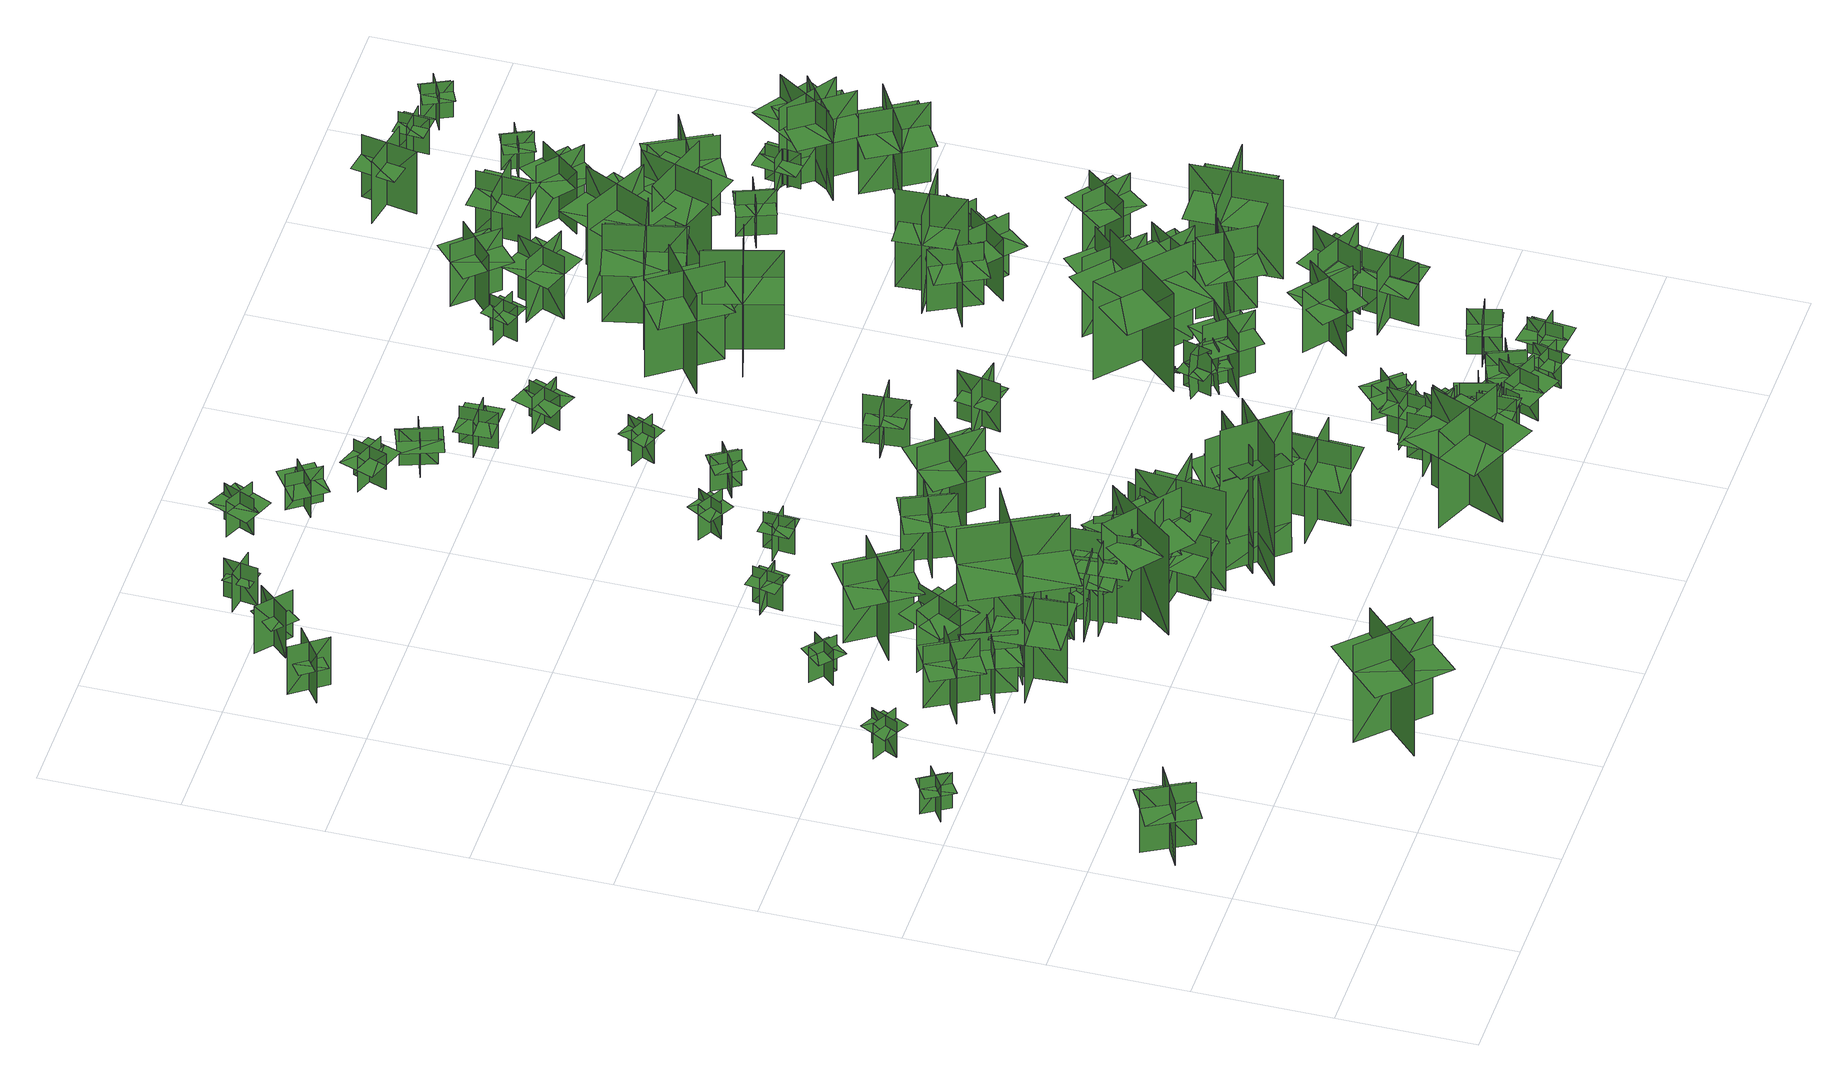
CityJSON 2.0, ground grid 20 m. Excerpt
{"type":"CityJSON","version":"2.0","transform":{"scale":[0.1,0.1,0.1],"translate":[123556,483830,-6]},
"CityObjects":{
"tree1":{"type":"SolitaryVegetationObject","geometry":[{"type":"MultiSurface","lod":"1","boundaries":[[[0,1,2]],[[0,2,3]],[[4,5,6]],[[4,6,7]],[[8,9,10]],[[8,10,11]],[[8,11,12]],[[8,12,13]]]}]},
"tree2":{"type":"SolitaryVegetationObject","geometry":[{"type":"MultiSurface","lod":"1","boundaries":[[[14,15,16]],[[14,16,17]],[[18,19,20]],[[18,20,21]],[[22,23,24]],[[22,24,25]],[[22,25,26]],[[22,26,27]]]}]},
"tree3":{"type":"SolitaryVegetationObject","geometry":[{"type":"MultiSurface","lod":"1","boundaries":[[[28,29,30]],[[28,30,31]],[[32,33,34]],[[32,34,35]],[[36,37,38]],[[36,38,39]],[[36,39,40]],[[36,40,41]]]}]},
"tree4":{"type":"SolitaryVegetationObject","geometry":[{"type":"MultiSurface","lod":"1","boundaries":[[[42,43,44]],[[42,44,45]],[[46,47,48]],[[46,48,49]],[[50,51,52]],[[50,52,53]],[[50,53,54]],[[50,54,55]]]}]},
"tree5":{"type":"SolitaryVegetationObject","geometry":[{"type":"MultiSurface","lod":"1","boundaries":[[[56,57,58]],[[56,58,59]],[[60,61,62]],[[60,62,63]],[[64,65,66]],[[64,66,67]],[[64,67,68]],[[64,68,69]]]}]},
"tree6":{"type":"SolitaryVegetationObject","geometry":[{"type":"MultiSurface","lod":"1","boundaries":[[[70,71,72]],[[70,72,73]],[[74,75,76]],[[74,76,77]],[[78,79,80]],[[78,80,81]],[[78,81,82]],[[78,82,83]]]}]},
"tree7":{"type":"SolitaryVegetationObject","geometry":[{"type":"MultiSurface","lod":"1","boundaries":[[[84,85,86]],[[84,86,87]],[[88,89,90]],[[88,90,91]],[[92,93,94]],[[92,94,95]],[[92,95,96]],[[92,96,97]]]}]},
"tree8":{"type":"SolitaryVegetationObject","geometry":[{"type":"MultiSurface","lod":"1","boundaries":[[[98,99,100]],[[98,100,101]],[[102,103,104]],[[102,104,105]],[[106,107,108]],[[106,108,109]],[[106,109,110]],[[106,110,111]]]}]},
"tree9":{"type":"SolitaryVegetationObject","geometry":[{"type":"MultiSurface","lod":"1","boundaries":[[[112,113,114]],[[112,114,115]],[[116,117,118]],[[116,118,119]],[[120,121,122]],[[120,122,123]],[[120,123,124]],[[120,124,125]]]}]},
"tree10":{"type":"SolitaryVegetationObject","geometry":[{"type":"MultiSurface","lod":"1","boundaries":[[[126,127,128]],[[126,128,129]],[[130,131,132]],[[130,132,133]],[[134,135,136]],[[134,136,137]],[[134,137,138]],[[134,138,139]]]}]},
"tree11":{"type":"SolitaryVegetationObject","geometry":[{"type":"MultiSurface","lod":"1","boundaries":[[[140,141,142]],[[140,142,143]],[[144,145,146]],[[144,146,147]],[[148,149,150]],[[148,150,151]],[[148,151,152]],[[148,152,153]]]}]},
"tree12":{"type":"SolitaryVegetationObject","geometry":[{"type":"MultiSurface","lod":"1","boundaries":[[[154,155,156]],[[154,156,157]],[[158,159,160]],[[158,160,161]],[[162,163,164]],[[162,164,165]],[[162,165,166]],[[162,166,167]]]}]},
"tree13":{"type":"SolitaryVegetationObject","geometry":[{"type":"MultiSurface","lod":"1","boundaries":[[[168,169,170]],[[168,170,171]],[[172,173,174]],[[172,174,175]],[[176,177,178]],[[176,178,179]],[[176,179,180]],[[176,180,181]]]}]},
"tree14":{"type":"SolitaryVegetationObject","geometry":[{"type":"MultiSurface","lod":"1","boundaries":[[[182,183,184]],[[182,184,185]],[[186,187,188]],[[186,188,189]],[[190,191,192]],[[190,192,193]],[[190,193,194]],[[190,194,195]]]}]},
"tree15":{"type":"SolitaryVegetationObject","geometry":[{"type":"MultiSurface","lod":"1","boundaries":[[[196,197,198]],[[196,198,199]],[[200,201,202]],[[200,202,203]],[[204,205,206]],[[204,206,207]],[[204,208,209]],[[204,209,205]]]}]},
"tree16":{"type":"SolitaryVegetationObject","geometry":[{"type":"MultiSurface","lod":"1","boundaries":[[[210,211,212]],[[210,212,213]],[[214,215,216]],[[214,216,217]],[[218,219,220]],[[218,220,221]],[[218,222,223]],[[218,223,219]]]}]},
"tree17":{"type":"SolitaryVegetationObject","geometry":[{"type":"MultiSurface","lod":"1","boundaries":[[[224,225,226]],[[224,226,227]],[[228,229,230]],[[228,230,231]],[[232,233,234]],[[232,234,235]],[[232,236,237]],[[232,237,233]]]}]},
"tree18":{"type":"SolitaryVegetationObject","geometry":[{"type":"MultiSurface","lod":"1","boundaries":[[[238,239,240]],[[238,240,241]],[[242,243,244]],[[242,244,245]],[[246,247,248]],[[246,248,249]],[[246,249,250]],[[246,250,251]]]}]},
"tree19":{"type":"SolitaryVegetationObject","geometry":[{"type":"MultiSurface","lod":"1","boundaries":[[[252,253,254]],[[252,254,255]],[[256,257,258]],[[256,258,259]],[[260,261,262]],[[260,262,263]],[[260,263,264]],[[260,264,265]]]}]},
"tree20":{"type":"SolitaryVegetationObject","geometry":[{"type":"MultiSurface","lod":"1","boundaries":[[[266,267,268]],[[266,268,269]],[[270,271,272]],[[270,272,273]],[[274,275,276]],[[274,276,277]],[[274,277,278]],[[274,278,279]]]}]},
"tree21":{"type":"SolitaryVegetationObject","geometry":[{"type":"MultiSurface","lod":"1","boundaries":[[[280,281,282]],[[280,282,283]],[[284,285,286]],[[284,286,287]],[[288,289,290]],[[288,290,291]],[[288,292,293]],[[288,293,289]]]}]},
"tree22":{"type":"SolitaryVegetationObject","geometry":[{"type":"MultiSurface","lod":"1","boundaries":[[[294,295,296]],[[294,296,297]],[[298,299,300]],[[298,300,301]],[[302,303,304]],[[302,304,305]],[[302,305,306]],[[302,306,307]]]}]},
"tree23":{"type":"SolitaryVegetationObject","geometry":[{"type":"MultiSurface","lod":"1","boundaries":[[[308,309,310]],[[308,310,311]],[[312,313,314]],[[312,314,315]],[[316,317,318]],[[316,318,319]],[[316,320,321]],[[316,321,317]]]}]},
"tree24":{"type":"SolitaryVegetationObject","geometry":[{"type":"MultiSurface","lod":"1","boundaries":[[[322,323,324]],[[322,324,325]],[[326,327,328]],[[326,328,329]],[[330,331,332]],[[330,332,333]],[[330,334,335]],[[330,335,331]]]}]},
"tree25":{"type":"SolitaryVegetationObject","geometry":[{"type":"MultiSurface","lod":"1","boundaries":[[[336,337,338]],[[336,338,339]],[[340,341,342]],[[340,342,343]],[[344,345,346]],[[344,346,347]],[[344,347,348]],[[344,348,349]]]}]},
"tree26":{"type":"SolitaryVegetationObject","geometry":[{"type":"MultiSurface","lod":"1","boundaries":[[[350,351,352]],[[350,352,353]],[[354,355,356]],[[354,356,357]],[[358,359,360]],[[358,360,361]],[[358,362,363]],[[358,363,359]]]}]},
"tree27":{"type":"SolitaryVegetationObject","geometry":[{"type":"MultiSurface","lod":"1","boundaries":[[[364,365,366]],[[364,366,367]],[[368,369,370]],[[368,370,371]],[[372,373,374]],[[372,374,375]],[[372,375,376]],[[372,376,377]]]}]},
"tree28":{"type":"SolitaryVegetationObject","geometry":[{"type":"MultiSurface","lod":"1","boundaries":[[[378,379,380]],[[378,380,381]],[[382,383,384]],[[382,384,385]],[[386,387,383]],[[386,383,382]],[[388,389,379]],[[388,379,378]],[[390,391,392]],[[390,392,393]],[[394,395,396]],[[394,396,397]]]}]},
"tree29":{"type":"SolitaryVegetationObject","geometry":[{"type":"MultiSurface","lod":"1","boundaries":[[[398,399,400]],[[398,400,401]],[[402,403,404]],[[402,404,405]],[[406,407,408]],[[406,408,409]],[[406,409,410]],[[406,410,411]]]}]},
"tree30":{"type":"SolitaryVegetationObject","geometry":[{"type":"MultiSurface","lod":"1","boundaries":[[[412,413,414]],[[412,414,415]],[[416,417,418]],[[416,418,419]],[[420,421,422]],[[420,422,423]],[[420,423,424]],[[420,424,425]]]}]},
"tree31":{"type":"SolitaryVegetationObject","geometry":[{"type":"MultiSurface","lod":"1","boundaries":[[[426,427,428]],[[426,428,429]],[[430,431,432]],[[430,432,433]],[[434,435,431]],[[434,431,430]],[[436,437,427]],[[436,427,426]],[[438,439,440]],[[438,440,441]],[[442,443,444]],[[442,444,445]]]}]},
"tree32":{"type":"SolitaryVegetationObject","geometry":[{"type":"MultiSurface","lod":"1","boundaries":[[[446,447,448]],[[446,448,449]],[[450,451,452]],[[450,452,453]],[[454,455,456]],[[454,456,457]],[[454,457,458]],[[454,458,459]]]}]},
"tree33":{"type":"SolitaryVegetationObject","geometry":[{"type":"MultiSurface","lod":"1","boundaries":[[[460,461,462]],[[460,462,463]],[[464,465,466]],[[464,466,467]],[[468,469,470]],[[468,470,471]],[[468,471,472]],[[468,472,473]]]}]},
"tree34":{"type":"SolitaryVegetationObject","geometry":[{"type":"MultiSurface","lod":"1","boundaries":[[[474,475,476]],[[474,476,477]],[[478,479,480]],[[478,480,481]],[[482,483,484]],[[482,484,485]],[[482,485,486]],[[482,486,487]]]}]},
"tree35":{"type":"SolitaryVegetationObject","geometry":[{"type":"MultiSurface","lod":"1","boundaries":[[[488,489,490]],[[488,490,491]],[[492,493,494]],[[492,494,495]],[[496,497,498]],[[496,498,499]],[[496,499,500]],[[496,500,501]]]}]},
"tree36":{"type":"SolitaryVegetationObject","geometry":[{"type":"MultiSurface","lod":"1","boundaries":[[[502,503,504]],[[502,504,505]],[[506,507,508]],[[506,508,509]],[[510,511,512]],[[510,512,513]],[[510,513,514]],[[510,514,515]]]}]},
"tree37":{"type":"SolitaryVegetationObject","geometry":[{"type":"MultiSurface","lod":"1","boundaries":[[[516,517,518]],[[516,518,519]],[[520,521,522]],[[520,522,523]],[[524,525,526]],[[524,526,527]],[[524,527,528]],[[524,528,529]]]}]},
"tree38":{"type":"SolitaryVegetationObject","geometry":[{"type":"MultiSurface","lod":"1","boundaries":[[[530,531,532]],[[530,532,533]],[[534,535,536]],[[534,536,537]],[[538,539,540]],[[538,540,541]],[[538,541,542]],[[538,542,543]]]}]},
"tree39":{"type":"SolitaryVegetationObject","geometry":[{"type":"MultiSurface","lod":"1","boundaries":[[[544,545,546]],[[544,546,547]],[[548,549,550]],[[548,550,551]],[[552,553,554]],[[552,554,555]],[[552,555,556]],[[552,556,557]]]}]},
"tree40":{"type":"SolitaryVegetationObject","geometry":[{"type":"MultiSurface","lod":"1","boundaries":[[[558,559,560]],[[558,560,561]],[[562,563,564]],[[562,564,565]],[[566,567,568]],[[566,568,569]],[[566,569,570]],[[566,570,571]]]}]},
"tree41":{"type":"SolitaryVegetationObject","geometry":[{"type":"MultiSurface","lod":"1","boundaries":[[[572,573,574]],[[572,574,575]],[[576,577,578]],[[576,578,579]],[[580,581,582]],[[580,582,583]],[[580,583,584]],[[580,584,585]]]}]},
"tree42":{"type":"SolitaryVegetationObject","geometry":[{"type":"MultiSurface","lod":"1","boundaries":[[[586,587,588]],[[586,588,589]],[[590,591,592]],[[590,592,593]],[[594,595,596]],[[594,596,597]],[[594,597,598]],[[594,598,599]]]}]},
"tree43":{"type":"SolitaryVegetationObject","geometry":[{"type":"MultiSurface","lod":"1","boundaries":[[[600,601,602]],[[600,602,603]],[[604,605,606]],[[604,606,607]],[[608,609,610]],[[608,610,611]],[[608,611,612]],[[608,612,613]]]}]},
"tree44":{"type":"SolitaryVegetationObject","geometry":[{"type":"MultiSurface","lod":"1","boundaries":[[[614,615,616]],[[614,616,617]],[[618,619,620]],[[618,620,621]],[[622,623,624]],[[622,624,625]],[[622,625,626]],[[622,626,627]]]}]},
"tree45":{"type":"SolitaryVegetationObject","geometry":[{"type":"MultiSurface","lod":"1","boundaries":[[[628,629,630]],[[628,630,631]],[[632,633,634]],[[632,634,635]],[[636,637,638]],[[636,638,639]],[[636,639,640]],[[636,640,641]]]}]},
"tree46":{"type":"SolitaryVegetationObject","geometry":[{"type":"MultiSurface","lod":"1","boundaries":[[[642,643,644]],[[642,644,645]],[[646,647,648]],[[646,648,649]],[[650,651,652]],[[650,652,653]],[[650,654,655]],[[650,655,651]]]}]},
"tree47":{"type":"SolitaryVegetationObject","geometry":[{"type":"MultiSurface","lod":"1","boundaries":[[[656,657,658]],[[656,658,659]],[[660,661,662]],[[660,662,663]],[[664,665,666]],[[664,666,667]],[[664,667,668]],[[664,668,669]]]}]},
"tree48":{"type":"SolitaryVegetationObject","geometry":[{"type":"MultiSurface","lod":"1","boundaries":[[[670,671,672]],[[670,672,673]],[[674,675,676]],[[674,676,677]],[[678,679,680]],[[678,680,681]],[[678,681,682]],[[678,682,683]]]}]},
"tree49":{"type":"SolitaryVegetationObject","geometry":[{"type":"MultiSurface","lod":"1","boundaries":[[[684,685,686]],[[684,686,687]],[[688,689,690]],[[688,690,691]],[[692,693,694]],[[692,694,695]],[[692,695,696]],[[692,696,697]]]}]},
"tree50":{"type":"SolitaryVegetationObject","geometry":[{"type":"MultiSurface","lod":"1","boundaries":[[[698,699,700]],[[698,700,701]],[[702,703,704]],[[702,704,705]],[[706,707,708]],[[706,708,709]],[[706,709,710]],[[706,710,711]]]}]},
"tree51":{"type":"SolitaryVegetationObject","geometry":[{"type":"MultiSurface","lod":"1","boundaries":[[[712,713,714]],[[712,714,715]],[[716,717,718]],[[716,718,719]],[[720,721,722]],[[720,722,723]],[[720,723,724]],[[720,724,725]]]}]},
"tree52":{"type":"SolitaryVegetationObject","geometry":[{"type":"MultiSurface","lod":"1","boundaries":[[[726,727,728]],[[726,728,729]],[[730,731,732]],[[730,732,733]],[[734,735,736]],[[734,736,737]],[[734,737,738]],[[734,738,739]]]}]},
"tree53":{"type":"SolitaryVegetationObject","geometry":[{"type":"MultiSurface","lod":"1","boundaries":[[[740,741,742]],[[740,742,743]],[[744,745,746]],[[744,746,747]],[[748,749,750]],[[748,750,751]],[[748,751,752]],[[748,752,753]]]}]},
"tree54":{"type":"SolitaryVegetationObject","geometry":[{"type":"MultiSurface","lod":"1","boundaries":[[[754,755,756]],[[754,756,757]],[[758,759,760]],[[758,760,761]],[[762,763,764]],[[762,764,765]],[[762,766,767]],[[762,767,763]]]}]},
"tree55":{"type":"SolitaryVegetationObject","geometry":[{"type":"MultiSurface","lod":"1","boundaries":[[[768,769,770]],[[768,770,771]],[[772,773,774]],[[772,774,775]],[[776,777,778]],[[776,778,779]],[[776,779,780]],[[776,780,781]]]}]},
"tree56":{"type":"SolitaryVegetationObject","geometry":[{"type":"MultiSurface","lod":"1","boundaries":[[[782,783,784]],[[782,784,785]],[[786,787,788]],[[786,788,789]],[[790,791,792]],[[790,792,793]],[[790,793,794]],[[790,794,795]]]}]},
"tree57":{"type":"SolitaryVegetationObject","geometry":[{"type":"MultiSurface","lod":"1","boundaries":[[[796,797,798]],[[796,798,799]],[[800,801,802]],[[800,802,803]],[[804,805,806]],[[804,806,807]],[[804,807,808]],[[804,808,809]]]}]},
"tree58":{"type":"SolitaryVegetationObject","geometry":[{"type":"MultiSurface","lod":"1","boundaries":[[[810,811,812]],[[810,812,813]],[[814,815,816]],[[814,816,817]],[[818,819,815]],[[818,815,814]],[[820,821,811]],[[820,811,810]],[[810,811,822]],[[810,822,823]],[[810,824,825]],[[810,825,811]]]}]},
"tree59":{"type":"SolitaryVegetationObject","geometry":[{"type":"MultiSurface","lod":"1","boundaries":[[[826,827,828]],[[826,828,829]],[[830,831,832]],[[830,832,833]],[[834,835,831]],[[834,831,830]],[[836,837,827]],[[836,827,826]],[[826,827,838]],[[826,838,839]],[[826,840,841]],[[826,841,827]]]}]},
"tree60":{"type":"SolitaryVegetationObject","geometry":[{"type":"MultiSurface","lod":"1","boundaries":[[[842,843,844]],[[842,844,845]],[[846,847,848]],[[846,848,849]],[[850,851,852]],[[850,852,853]],[[850,853,854]],[[850,854,855]]]}]},
"tree61":{"type":"SolitaryVegetationObject","geometry":[{"type":"MultiSurface","lod":"1","boundaries":[[[856,857,858]],[[856,858,859]],[[860,861,862]],[[860,862,863]],[[864,865,866]],[[864,866,867]],[[864,867,868]],[[864,868,869]]]}]},
"tree62":{"type":"SolitaryVegetationObject","geometry":[{"type":"MultiSurface","lod":"1","boundaries":[[[870,871,872]],[[870,872,873]],[[874,875,876]],[[874,876,877]],[[878,879,880]],[[878,880,881]],[[878,881,882]],[[878,882,883]]]}]},
"tree63":{"type":"SolitaryVegetationObject","geometry":[{"type":"MultiSurface","lod":"1","boundaries":[[[884,885,886]],[[884,886,887]],[[888,889,890]],[[888,890,891]],[[892,893,894]],[[892,894,895]],[[892,895,896]],[[892,896,897]]]}]},
"tree64":{"type":"SolitaryVegetationObject","geometry":[{"type":"MultiSurface","lod":"1","boundaries":[[[898,899,900]],[[898,900,901]],[[902,903,904]],[[902,904,905]],[[906,907,908]],[[906,908,909]],[[906,909,910]],[[906,910,911]]]}]},
"tree65":{"type":"SolitaryVegetationObject","geometry":[{"type":"MultiSurface","lod":"1","boundaries":[[[912,913,914]],[[912,914,915]],[[916,917,918]],[[916,918,919]],[[920,921,922]],[[920,922,923]],[[920,923,924]],[[920,924,925]]]}]},
"tree66":{"type":"SolitaryVegetationObject","geometry":[{"type":"MultiSurface","lod":"1","boundaries":[[[926,927,928]],[[926,928,929]],[[930,931,932]],[[930,932,933]],[[934,935,936]],[[934,936,937]],[[934,938,939]],[[934,939,935]]]}]},
"tree67":{"type":"SolitaryVegetationObject","geometry":[{"type":"MultiSurface","lod":"1","boundaries":[[[940,941,942]],[[940,942,943]],[[944,945,946]],[[944,946,947]],[[948,949,950]],[[948,950,951]],[[948,951,952]],[[948,952,953]]]}]},
"tree68":{"type":"SolitaryVegetationObject","geometry":[{"type":"MultiSurface","lod":"1","boundaries":[[[954,955,956]],[[954,956,957]],[[958,959,960]],[[958,960,961]],[[962,963,964]],[[962,964,965]],[[962,963,966]],[[962,966,967]]]}]},
"tree69":{"type":"SolitaryVegetationObject","geometry":[{"type":"MultiSurface","lod":"1","boundaries":[[[968,969,970]],[[968,970,971]],[[972,973,974]],[[972,974,975]],[[976,977,978]],[[976,978,979]],[[976,979,980]],[[976,980,981]]]}]},
"tree70":{"type":"SolitaryVegetationObject","geometry":[{"type":"MultiSurface","lod":"1","boundaries":[[[982,983,984]],[[982,984,985]],[[986,987,988]],[[986,988,989]],[[990,991,992]],[[990,992,993]],[[990,993,994]],[[990,994,995]]]}]},
"tree71":{"type":"SolitaryVegetationObject","geometry":[{"type":"MultiSurface","lod":"1","boundaries":[[[996,997,998]],[[996,998,999]],[[1000,1001,1002]],[[1000,1002,1003]],[[1004,1005,1006]],[[1004,1006,1007]],[[1004,1007,1008]],[[1004,1008,1009]]]}]},
"tree72":{"type":"SolitaryVegetationObject","geometry":[{"type":"MultiSurface","lod":"1","boundaries":[[[1010,1011,1012]],[[1010,1012,1013]],[[1014,1015,1016]],[[1014,1016,1017]],[[1018,1019,1020]],[[1018,1020,1021]],[[1018,1019,1022]],[[1018,1022,1023]]]}]},
"tree73":{"type":"SolitaryVegetationObject","geometry":[{"type":"MultiSurface","lod":"1","boundaries":[[[1024,1025,1026]],[[1024,1026,1027]],[[1028,1029,1030]],[[1028,1030,1031]],[[1032,1033,1034]],[[1032,1034,1035]],[[1032,1036,1037]],[[1032,1037,1033]]]}]},
"tree74":{"type":"SolitaryVegetationObject","geometry":[{"type":"MultiSurface","lod":"1","boundaries":[[[1038,1039,1040]],[[1038,1040,1041]],[[1042,1043,1044]],[[1042,1044,1045]],[[1046,1047,1048]],[[1046,1048,1049]],[[1046,1049,1050]],[[1046,1050,1051]]]}]},
"tree75":{"type":"SolitaryVegetationObject","geometry":[{"type":"MultiSurface","lod":"1","boundaries":[[[1052,1053,1054]],[[1052,1054,1055]],[[1056,1057,1058]],[[1056,1058,1059]],[[1060,1061,1062]],[[1060,1062,1063]],[[1060,1063,1064]],[[1060,1064,1065]]]}]},
"tree76":{"type":"SolitaryVegetationObject","geometry":[{"type":"MultiSurface","lod":"1","boundaries":[[[1066,1067,1068]],[[1066,1068,1069]],[[1070,1071,1072]],[[1070,1072,1073]],[[1074,1075,1076]],[[1074,1076,1077]],[[1074,1075,1078]],[[1074,1078,1079]]]}]},
"tree77":{"type":"SolitaryVegetationObject","geometry":[{"type":"MultiSurface","lod":"1","boundaries":[[[1080,1081,1082]],[[1080,1082,1083]],[[1084,1085,1086]],[[1084,1086,1087]],[[1088,1089,1090]],[[1088,1090,1091]],[[1088,1091,1092]],[[1088,1092,1093]]]}]},
"tree78":{"type":"SolitaryVegetationObject","geometry":[{"type":"MultiSurface","lod":"1","boundaries":[[[1094,1095,1096]],[[1094,1096,1097]],[[1098,1099,1100]],[[1098,1100,1101]],[[1102,1103,1104]],[[1102,1104,1105]],[[1102,1105,1106]],[[1102,1106,1107]]]}]},
"tree79":{"type":"SolitaryVegetationObject","geometry":[{"type":"MultiSurface","lod":"1","boundaries":[[[1108,1109,1110]],[[1108,1110,1111]],[[1112,1113,1114]],[[1112,1114,1115]],[[1116,1117,1118]],[[1116,1118,1119]],[[1116,1119,1120]],[[1116,1120,1121]]]}]},
"tree80":{"type":"SolitaryVegetationObject","geometry":[{"type":"MultiSurface","lod":"1","boundaries":[[[1122,1123,1124]],[[1122,1124,1125]],[[1126,1127,1128]],[[1126,1128,1129]],[[1130,1131,1132]],[[1130,1132,1133]],[[1130,1133,1134]],[[1130,1134,1135]]]}]},
"tree81":{"type":"SolitaryVegetationObject","geometry":[{"type":"MultiSurface","lod":"1","boundaries":[[[1136,1137,1138]],[[1136,1138,1139]],[[1140,1141,1142]],[[1140,1142,1143]],[[1144,1145,1146]],[[1144,1146,1147]],[[1144,1147,1148]],[[1144,1148,1149]]]}]},
"tree82":{"type":"SolitaryVegetationObject","geometry":[{"type":"MultiSurface","lod":"1","boundaries":[[[1150,1151,1152]],[[1150,1152,1153]],[[1154,1155,1156]],[[1154,1156,1157]],[[1158,1159,1160]],[[1158,1160,1161]],[[1158,1162,1163]],[[1158,1163,1159]]]}]},
"tree83":{"type":"SolitaryVegetationObject","geometry":[{"type":"MultiSurface","lod":"1","boundaries":[[[1164,1165,1166]],[[1164,1166,1167]],[[1168,1169,1170]],[[1168,1170,1171]],[[1172,1173,1174]],[[1172,1174,1175]],[[1172,1175,1176]],[[1172,1176,1177]]]}]},
"tree84":{"type":"SolitaryVegetationObject","geometry":[{"type":"MultiSurface","lod":"1","boundaries":[[[1178,1179,1180]],[[1178,1180,1181]],[[1182,1183,1184]],[[1182,1184,1185]],[[1186,1187,1188]],[[1186,1188,1189]],[[1186,1189,1190]],[[1186,1190,1191]]]}]},
"tree85":{"type":"SolitaryVegetationObject","geometry":[{"type":"MultiSurface","lod":"1","boundaries":[[[1192,1193,1194]],[[1192,1194,1195]],[[1196,1197,1198]],[[1196,1198,1199]],[[1200,1201,1202]],[[1200,1202,1203]],[[1200,1203,1204]],[[1200,1204,1205]]]}]},
"tree86":{"type":"SolitaryVegetationObject","geometry":[{"type":"MultiSurface","lod":"1","boundaries":[[[1206,1207,1208]],[[1206,1208,1209]],[[1210,1211,1212]],[[1210,1212,1213]],[[1214,1215,1216]],[[1214,1216,1217]],[[1214,1217,1218]],[[1214,1218,1219]]]}]},
"tree87":{"type":"SolitaryVegetationObject","geometry":[{"type":"MultiSurface","lod":"1","boundaries":[[[1220,1221,1222]],[[1220,1222,1223]],[[1224,1225,1226]],[[1224,1226,1227]],[[1228,1229,1230]],[[1228,1230,1231]],[[1228,1231,1232]],[[1228,1232,1233]]]}]},
"tree88":{"type":"SolitaryVegetationObject","geometry":[{"type":"MultiSurface","lod":"1","boundaries":[[[1234,1235,1236]],[[1234,1236,1237]],[[1238,1239,1240]],[[1238,1240,1241]],[[1242,1243,1244]],[[1242,1244,1245]],[[1242,1245,1246]],[[1242,1246,1247]]]}]},
"tree89":{"type":"SolitaryVegetationObject","geometry":[{"type":"MultiSurface","lod":"1","boundaries":[[[1248,1249,1250]],[[1248,1250,1251]],[[1252,1253,1254]],[[1252,1254,1255]],[[1256,1257,1258]],[[1256,1258,1259]],[[1256,1259,1260]],[[1256,1260,1261]]]}]},
"tree90":{"type":"SolitaryVegetationObject","geometry":[{"type":"MultiSurface","lod":"1","boundaries":[[[1262,1263,1264]],[[1262,1264,1265]],[[1266,1267,1268]],[[1266,1268,1269]],[[1270,1271,1272]],[[1270,1272,1273]],[[1270,1273,1274]],[[1270,1274,1275]]]}]},
"tree91":{"type":"SolitaryVegetationObject","geometry":[{"type":"MultiSurface","lod":"1","boundaries":[[[1276,1277,1278]],[[1276,1278,1279]],[[1280,1281,1282]],[[1280,1282,1283]],[[1284,1285,1286]],[[1284,1286,1287]],[[1284,1287,1288]],[[1284,1288,1289]]]}]},
"tree92":{"type":"SolitaryVegetationObject","geometry":[{"type":"MultiSurface","lod":"1","boundaries":[[[1290,1291,1292]],[[1290,1292,1293]],[[1294,1295,1296]],[[1294,1296,1297]],[[1298,1299,1300]],[[1298,1300,1301]],[[1298,1301,1302]],[[1298,1302,1303]]]}]},
"tree93":{"type":"SolitaryVegetationObject","geometry":[{"type":"MultiSurface","lod":"1","boundaries":[[[1304,1305,1306]],[[1304,1306,1307]],[[1308,1309,1310]],[[1308,1310,1311]],[[1312,1313,1314]],[[1312,1314,1315]],[[1312,1315,1316]],[[1312,1316,1317]]]}]},
"tree94":{"type":"SolitaryVegetationObject","geometry":[{"type":"MultiSurface","lod":"1","boundaries":[[[1318,1319,1320]],[[1318,1320,1321]],[[1322,1323,1324]],[[1322,1324,1325]],[[1326,1327,1328]],[[1326,1328,1329]],[[1326,1329,1330]],[[1326,1330,1331]]]}]},
"tree95":{"type":"SolitaryVegetationObject","geometry":[{"type":"MultiSurface","lod":"1","boundaries":[[[1332,1333,1334]],[[1332,1334,1335]],[[1336,1337,1338]],[[1336,1338,1339]],[[1340,1341,1342]],[[1340,1342,1343]],[[1340,1343,1344]],[[1340,1344,1345]]]}]},
"tree96":{"type":"SolitaryVegetationObject","geometry":[{"type":"MultiSurface","lod":"1","boundaries":[[[1346,1347,1348]],[[1346,1348,1349]],[[1350,1351,1352]],[[1350,1352,1353]],[[1354,1355,1356]],[[1354,1356,1357]],[[1354,1357,1358]],[[1354,1358,1359]]]}]},
"tree97":{"type":"SolitaryVegetationObject","geometry":[{"type":"MultiSurface","lod":"1","boundaries":[[[1360,1361,1362]],[[1360,1362,1363]],[[1364,1365,1366]],[[1364,1366,1367]],[[1368,1369,1370]],[[1368,1370,1371]],[[1368,1371,1372]],[[1368,1372,1373]]]}]},
"tree98":{"type":"SolitaryVegetationObject","geometry":[{"type":"MultiSurface","lod":"1","boundaries":[[[1374,1375,1376]],[[1374,1376,1377]],[[1378,1379,1380]],[[1378,1380,1381]],[[1382,1383,1384]],[[1382,1384,1385]],[[1382,1385,1386]],[[1382,1386,1387]]]}]},
"tree99":{"type":"SolitaryVegetationObject","geometry":[{"type":"MultiSurface","lod":"1","boundaries":[[[1388,1389,1390]],[[1388,1390,1391]],[[1392,1393,1394]],[[1392,1394,1395]],[[1396,1397,1398]],[[1396,1398,1399]],[[1396,1399,1400]],[[1396,1400,1401]]]}]},
"tree100":{"type":"SolitaryVegetationObject","geometry":[{"type":"MultiSurface","lod":"1","boundaries":[[[1402,1403,1404]],[[1402,1404,1405]],[[1406,1407,1408]],[[1406,1408,1409]],[[1410,1411,1412]],[[1410,1412,1413]],[[1410,1413,1414]],[[1410,1414,1415]]]}]},
"tree101":{"type":"SolitaryVegetationObject","geometry":[{"type":"MultiSurface","lod":"1","boundaries":[[[1416,1417,1418]],[[1416,1418,1419]],[[1420,1421,1422]],[[1420,1422,1423]],[[1424,1425,1426]],[[1424,1426,1427]],[[1424,1427,1428]],[[1424,1428,1429]]]}]}
},
"vertices":[
[25,286,26],[93,323,26],[93,323,134],[25,286,134],[74,271,26],[37,339,26],[37,339,134],[74,271,134],[74,271,103],[108,289,103],[72,358,103],[37,339,103],[3,321,103],[40,253,103],
[64,636,24],[27,612,24],[27,612,86],[64,636,86],[35,643,24],[59,605,24],[59,605,86],[35,643,86],[35,643,68],[17,631,68],[40,593,68],[59,605,68],[78,617,68],[54,654,68],
[141,706,23],[161,746,23],[161,746,84],[141,706,84],[169,715,23],[129,735,23],[129,735,84],[169,715,84],[169,715,67],[179,735,67],[140,755,67],[129,735,67],[119,716,67],[159,695,67],
[421,130,22],[335,44,22],[335,44,191],[421,130,191],[340,130,22],[426,44,22],[426,44,191],[340,130,191],[340,130,144],[297,87,144],[383,1,144],[426,44,144],[469,88,144],[383,173,144],
[298,685,23],[230,648,23],[230,648,130],[298,685,130],[249,700,23],[286,632,23],[286,632,130],[249,700,130],[249,700,100],[215,681,100],[252,613,100],[286,632,100],[320,651,100],[283,719,100],
[318,589,22],[287,660,22],[287,660,129],[318,589,129],[337,637,22],[266,606,22],[266,606,129],[337,637,129],[337,637,99],[321,672,99],[250,641,99],[266,606,99],[281,570,99],[352,601,99],
[86,1516,22],[36,1480,22],[36,1480,104],[86,1516,104],[43,1523,22],[79,1473,22],[79,1473,104],[43,1523,104],[47,1517,73],[26,1502,73],[51,1467,73],[72,1482,73],[93,1497,73],[67,1532,73],
[353,530,22],[347,630,22],[347,630,161],[353,530,161],[398,580,22],[298,573,22],[298,573,161],[398,580,161],[398,580,122],[394,629,122],[295,623,122],[298,573,122],[301,524,122],[401,530,122],
[287,831,27],[253,860,27],[253,860,89],[287,831,89],[285,861,27],[256,827,27],[256,827,89],[285,861,89],[285,861,71],[268,875,71],[239,842,71],[256,827,71],[273,813,71],[301,846,71],
[388,693,22],[319,729,22],[319,729,130],[388,693,130],[373,742,22],[337,674,22],[337,674,130],[373,742,130],[373,742,100],[339,760,100],[303,692,100],[337,674,100],[371,656,100],[407,725,100],
[474,659,18],[337,587,18],[337,587,234],[474,659,234],[376,690,18],[447,553,18],[447,553,234],[376,690,234],[376,690,173],[307,654,173],[379,517,173],[447,553,173],[516,589,173],[444,726,173],
[114,1545,23],[155,1591,23],[155,1591,105],[114,1545,105],[158,1548,23],[111,1588,23],[111,1588,105],[158,1548,105],[153,1553,74],[169,1572,74],[136,1600,74],[120,1581,74],[103,1562,74],[136,1533,74],
[415,827,22],[332,772,22],[332,772,160],[415,827,160],[350,840,22],[405,758,22],[405,758,160],[350,840,160],[350,840,121],[308,813,121],[364,730,121],[405,758,121],[446,786,121],[391,868,121],
[431,582,22],[479,554,22],[479,554,99],[431,582,99],[441,546,22],[468,594,22],[468,594,99],[441,546,99],[441,546,77],[465,532,77],[492,580,77],[468,594,77],[444,608,77],[417,560,77],
[483,584,21],[491,501,21],[491,501,130],[483,584,130],[442,533,21],[524,541,21],[524,541,130],[442,533,130],[484,577,102],[491,501,102],[524,504,102],[517,580,102],[452,574,102],[459,498,102],
[566,523,20],[460,518,20],[460,518,161],[566,523,161],[504,579,20],[508,473,20],[508,473,161],[504,579,161],[557,522,125],[460,518,125],[461,476,125],[559,480,125],[555,564,125],[458,560,125],
[487,428,21],[568,529,21],[568,529,193],[487,428,193],[589,440,21],[487,521,21],[487,521,193],[589,440,193],[494,437,149],[568,529,149],[528,561,149],[454,469,149],[534,404,149],[608,497,149],
[396,979,25],[388,935,25],[388,935,87],[396,979,87],[372,962,25],[415,954,25],[415,954,87],[372,962,87],[372,962,70],[367,940,70],[411,932,70],[415,954,70],[419,976,70],[376,984,70],
[550,547,22],[550,547,99],[506,497,99],[506,497,22],[552,502,22],[552,502,99],[503,544,99],[503,544,22],[559,495,74],[581,521,74],[521,573,74],[499,548,74],[477,523,74],[537,470,74],
[203,1610,26],[211,1659,26],[211,1659,92],[203,1610,92],[231,1631,26],[182,1639,26],[182,1639,92],[231,1631,92],[225,1631,67],[229,1652,67],[194,1657,67],[191,1637,67],[188,1617,67],[222,1611,67],
[535,546,19],[569,468,19],[569,468,161],[535,546,161],[512,485,19],[590,519,19],[590,519,161],[512,485,161],[512,485,115],[590,519,115],[571,562,115],[493,528,115],[530,443,115],[608,477,115],
[525,449,24],[612,436,24],[612,436,134],[525,449,134],[567,393,24],[579,480,24],[579,480,134],[567,393,134],[529,442,98],[524,401,98],[612,391,98],[617,431,98],[622,471,98],[534,482,98],
[612,503,20],[542,459,20],[542,459,129],[612,503,129],[548,517,20],[592,447,20],[592,447,129],[548,517,129],[606,499,101],[542,459,101],[560,431,101],[624,472,101],[589,527,101],[525,487,101],
[537,461,15],[667,448,15],[667,448,187],[537,461,187],[603,382,15],[616,511,15],[616,511,187],[603,382,187],[548,459,143],[667,448,143],[672,499,143],[553,511,143],[544,408,143],[662,397,143],
[639,431,20],[584,430,20],[584,430,97],[639,431,97],[613,457,20],[614,401,20],[614,401,97],[613,457,97],[613,457,76],[585,456,76],[586,401,76],[614,401,76],[641,402,76],[641,457,76],
[654,445,16],[557,487,16],[557,487,157],[654,445,157],[623,523,16],[580,425,16],[580,425,157],[623,523,157],[646,448,120],[557,487,120],[540,449,120],[629,410,120],[663,487,120],[573,526,120],
[663,476,17],[663,476,125],[582,429,125],[582,429,17],[646,415,17],[646,415,125],[600,493,125],[600,493,17],[653,404,90],[693,428,90],[636,524,90],[595,500,90],[555,476,90],[613,380,90],
[631,399,73],[698,319,73],[697,318,268],[630,398,268],[624,321,73],[704,387,73],[703,388,268],[624,321,268],[624,321,22],[703,388,22],[630,398,22],[697,318,22],[631,398,168],[697,319,168],[738,353,187],[671,432,187],[688,330,199],[638,389,199],[608,363,209],[658,304,209],
[588,797,17],[518,765,17],[518,765,125],[588,797,125],[540,815,17],[572,745,17],[572,745,125],[540,815,125],[540,815,95],[505,800,95],[536,729,95],[572,745,95],[607,760,95],[576,831,95],
[530,975,23],[486,978,23],[486,978,84],[530,975,84],[511,997,23],[508,953,23],[508,953,84],[511,997,84],[511,997,67],[489,999,67],[486,955,67],[508,953,67],[530,952,67],[533,996,67],
[649,425,62],[712,359,62],[710,358,232],[648,424,232],[647,357,62],[713,419,62],[712,419,232],[646,357,232],[646,357,17],[712,419,17],[648,424,17],[710,358,17],[649,424,145],[711,358,145],[745,390,161],[682,456,161],[702,367,172],[655,417,172],[630,393,181],[677,344,181],
[510,1055,24],[532,1093,24],[532,1093,86],[510,1055,86],[539,1062,24],[500,1084,24],[500,1084,86],[539,1062,86],[539,1062,68],[550,1082,68],[511,1103,68],[500,1084,68],[489,1065,68],[528,1043,68],
[379,1668,25],[379,1668,87],[331,1690,87],[331,1690,25],[345,1656,25],[345,1656,87],[366,1703,87],[366,1703,25],[342,1648,67],[367,1638,67],[393,1696,67],[368,1707,67],[344,1718,67],[318,1659,67],
[784,261,10],[788,361,10],[788,361,149],[784,261,149],[833,306,10],[733,310,10],[733,310,149],[833,306,149],[833,306,110],[835,356,110],[736,360,110],[733,310,110],[731,260,110],[831,256,110],
[683,809,14],[608,744,14],[608,744,153],[683,809,153],[617,814,14],[682,739,14],[682,739,153],[617,814,153],[617,814,114],[579,781,114],[644,706,114],[682,739,114],[720,771,114],[655,846,114],
[405,1630,26],[405,1630,88],[436,1586,88],[436,1586,26],[440,1623,26],[440,1623,88],[399,1593,88],[399,1593,26],[447,1628,67],[431,1650,67],[379,1612,67],[395,1590,67],[411,1569,67],[463,1606,67],
[852,70,7],[900,182,7],[900,182,176],[852,70,176],[928,100,7],[816,148,7],[816,148,176],[928,100,176],[928,100,129],[952,156,129],[840,204,129],[816,148,129],[792,92,129],[904,44,129],
[597,1066,23],[635,1090,23],[635,1090,85],[597,1066,85],[626,1060,23],[602,1097,23],[602,1097,85],[626,1060,85],[626,1060,68],[645,1071,68],[621,1109,68],[602,1097,68],[584,1085,68],[607,1048,68],
[500,1562,27],[500,1562,89],[482,1512,89],[482,1512,27],[515,1529,27],[515,1529,89],[466,1547,89],[466,1547,27],[522,1526,69],[531,1551,69],[471,1573,69],[462,1548,69],[453,1523,69],[513,1501,69],
[568,1492,27],[568,1492,89],[518,1475,89],[518,1475,27],[552,1460,27],[552,1460,89],[535,1509,89],[535,1509,27],[555,1453,69],[580,1462,69],[558,1522,69],[533,1513,69],[508,1504,69],[529,1444,69],
[942,228,11],[942,228,88],[940,162,88],[940,162,11],[973,195,11],[973,195,88],[908,197,88],[908,197,11],[982,195,63],[983,228,63],[903,230,63],[902,197,63],[901,163,63],[982,161,63],
[635,1184,25],[652,1225,25],[652,1225,87],[635,1184,87],[662,1195,25],[622,1212,25],[622,1212,87],[662,1195,87],[662,1195,69],[671,1216,69],[630,1233,69],[622,1212,69],[613,1192,69],[654,1175,69],
[967,175,17],[957,132,17],[957,132,79],[967,175,79],[942,159,17],[985,150,17],[985,150,79],[942,159,79],[942,159,62],[937,138,62],[980,128,62],[985,150,62],[990,171,62],[947,181,62],
[948,196,17],[1001,180,17],[1001,180,94],[948,196,94],[965,163,17],[981,216,17],[981,216,94],[965,163,94],[965,163,72],[992,156,72],[1007,209,72],[981,216,72],[954,224,72],[939,171,72],
[605,1446,26],[605,1446,88],[606,1392,88],[606,1392,26],[631,1420,26],[631,1420,88],[579,1419,88],[579,1419,26],[639,1420,68],[638,1447,68],[574,1446,68],[574,1419,68],[575,1393,68],[639,1393,68],
[763,932,18],[768,868,18],[768,868,101],[763,932,101],[737,901,18],[737,901,101],[801,906,101],[801,906,18],[766,928,69],[771,872,69],[797,874,69],[792,930,69],[739,925,69],[744,870,69],
[1002,149,17],[1002,94,17],[1002,94,93],[1002,149,93],[976,123,17],[1031,123,17],[1031,123,93],[976,123,93],[976,123,72],[975,95,72],[1031,95,72],[1031,123,72],[1031,150,72],[976,151,72],
[1007,174,18],[984,137,18],[984,137,80],[1007,174,80],[978,168,18],[1016,145,18],[1016,145,80],[978,168,80],[978,168,62],[967,149,62],[1004,126,62],[1016,145,62],[1027,163,62],[990,187,62],
[980,214,9],[988,269,9],[988,269,86],[980,214,86],[1010,236,9],[955,244,9],[955,244,86],[1010,236,86],[1010,236,64],[1014,264,64],[959,272,64],[955,244,64],[951,217,64],[1006,209,64],
[994,175,19],[1015,214,19],[1015,214,80],[994,175,80],[1023,183,19],[984,204,19],[984,204,80],[1023,183,80],[1023,183,63],[1033,202,63],[994,223,63],[984,204,63],[973,185,63],[1012,163,63],
[1030,98,17],[1030,98,79],[1047,149,79],[1047,149,17],[1014,131,17],[1014,131,79],[1063,114,79],[1063,114,17],[1007,133,59],[999,108,59],[1059,87,59],[1068,113,59],[1076,138,59],[1015,158,59],
[650,1358,25],[650,1358,87],[700,1339,87],[700,1339,25],[684,1372,25],[684,1372,87],[666,1324,87],[666,1324,25],[686,1380,67],[661,1389,67],[639,1329,67],[664,1320,67],[689,1310,67],[711,1370,67],
[1010,148,18],[1010,148,80],[1061,164,80],[1061,164,18],[1028,180,18],[1028,180,80],[1042,131,80],[1042,131,18],[1025,187,59],[1000,180,59],[1018,118,59],[1044,126,59],[1069,134,59],[1051,195,59],
[813,795,16],[876,783,16],[876,783,99],[813,795,99],[836,762,16],[836,762,99],[848,825,99],[848,825,16],[817,796,67],[872,786,67],[877,812,67],[822,822,67],[812,770,67],[867,759,67],
[1097,97,16],[1097,97,93],[1034,120,93],[1034,120,16],[1056,79,16],[1056,79,93],[1078,140,93],[1078,140,16],[1053,70,68],[1084,58,68],[1111,134,68],[1080,145,68],[1048,157,68],[1021,81,68],
[1039,293,10],[1039,293,72],[1000,257,72],[1000,257,10],[1037,257,10],[1037,257,72],[1002,295,72],[1002,295,10],[1042,252,51],[1062,270,51],[1018,317,51],[998,298,51],[979,280,51],[1023,233,51],
[1071,123,15],[1122,144,15],[1122,144,92],[1071,123,92],[1105,109,15],[1084,160,15],[1084,160,92],[1105,109,92],[1105,109,71],[1130,119,71],[1110,170,71],[1084,160,71],[1058,150,71],[1079,98,71],
[994,553,58],[983,512,58],[1005,506,58],[1016,547,58],[1010,528,58],[969,539,58],[968,536,97],[1009,525,97],[1009,525,19],[968,536,19],[993,553,19],[982,512,19],[983,512,97],[994,553,97],[974,558,58],[963,517,58],
[993,534,56],[1019,500,56],[1037,513,56],[1011,547,56],[1023,530,56],[989,505,56],[990,503,95],[1024,528,95],[1024,528,17],[990,503,17],[992,533,17],[1018,499,17],[1019,500,95],[993,534,95],[976,521,56],[1002,487,56],
[1131,69,14],[1142,111,14],[1142,111,76],[1131,69,76],[1156,83,14],[1114,95,14],[1114,95,76],[1156,83,76],[1156,83,58],[1162,105,58],[1119,116,58],[1114,95,58],[1108,73,58],[1151,62,58],
[1001,529,13],[1052,471,13],[1052,471,121],[1001,529,121],[997,478,13],[1056,529,13],[1056,529,121],[997,478,121],[997,478,91],[1023,449,91],[1081,500,91],[1056,529,91],[1030,558,91],[972,507,91],
[1019,567,17],[1026,567,17],[1026,577,17],[1019,577,17],[1022,567,20],[1022,567,13],[1022,577,13],[1022,577,20],[1022,574,20],[1026,574,20],[1026,574,13],[1022,574,13],[1019,574,13],[1019,574,20],
[872,1155,22],[807,1247,22],[807,1247,192],[872,1155,192],[885,1236,22],[794,1171,22],[794,1171,192],[885,1236,192],[885,1236,148],[854,1280,148],[762,1215,148],[794,1171,148],[825,1126,148],[917,1191,148],
[1212,104,15],[1212,104,77],[1159,110,77],[1159,110,15],[1183,82,15],[1183,82,77],[1189,133,77],[1189,133,15],[1182,74,56],[1209,71,56],[1216,134,56],[1189,138,56],[1163,141,56],[1155,77,56],
[1096,570,13],[978,674,13],[978,674,183],[1096,570,183],[1088,682,13],[984,564,13],[984,564,183],[1088,682,183],[1084,678,136],[1032,723,136],[937,615,136],[988,569,136],[1040,524,136],[1136,632,136],
[1143,182,16],[1189,192,16],[1189,192,95],[1143,182,95],[1174,163,16],[1163,209,16],[1163,209,95],[1174,163,95],[1174,163,69],[1163,209,69],[1138,203,69],[1148,157,69],[1199,168,69],[1189,215,69],
[882,1192,23],[913,1084,23],[913,1084,194],[882,1192,194],[842,1121,23],[951,1151,23],[951,1151,194],[842,1121,194],[842,1121,149],[857,1068,149],[965,1099,149],[951,1151,149],[936,1203,149],[828,1173,149],
[1120,364,11],[1171,429,11],[1171,429,121],[1120,364,121],[1176,371,11],[1111,422,11],[1111,422,121],[1176,371,121],[1123,362,84],[1173,427,84],[1141,452,84],[1090,388,84],[1200,406,84],[1149,342,84],
[853,1444,26],[811,1458,26],[811,1458,88],[853,1444,88],[840,1471,26],[826,1429,26],[826,1429,88],[840,1471,88],[840,1471,70],[819,1478,70],[805,1436,70],[826,1429,70],[847,1422,70],[861,1463,70],
[1123,713,14],[1054,642,14],[1054,642,153],[1123,713,153],[1057,712,14],[1129,643,14],[1129,643,153],[1057,712,153],[1057,712,114],[1022,677,114],[1094,607,114],[1129,643,114],[1163,679,114],[1092,748,114],
[971,1289,22],[862,1264,22],[862,1264,192],[971,1289,192],[902,1333,22],[926,1223,22],[926,1223,192],[902,1333,192],[902,1333,148],[849,1321,148],[874,1211,148],[926,1223,148],[979,1235,148],[955,1344,148],
[1218,370,12],[1206,288,12],[1206,288,121],[1218,370,121],[1173,336,12],[1255,324,12],[1255,324,121],[1173,336,121],[1215,370,85],[1204,289,85],[1244,283,85],[1256,364,85],[1171,293,85],[1182,375,85],
[1117,519,14],[1189,565,14],[1189,565,156],[1117,519,156],[1181,505,14],[1135,577,14],[1135,577,156],[1181,505,156],[1181,505,109],[1135,577,109],[1096,552,109],[1141,480,109],[1220,530,109],[1175,602,109],
[1078,855,21],[1043,924,21],[1043,924,129],[1078,855,129],[1095,904,21],[1025,869,21],[1025,869,129],[1095,904,129],[1095,904,99],[1077,939,99],[1008,904,99],[1025,869,99],[1043,835,99],[1112,869,99],
[872,1430,22],[944,1402,22],[944,1402,130],[872,1430,130],[893,1383,22],[920,1455,22],[920,1455,130],[893,1383,130],[893,1383,100],[929,1369,100],[957,1441,100],[920,1455,100],[884,1469,100],[857,1396,100],
[1184,421,14],[1260,388,14],[1260,388,124],[1184,421,124],[1205,369,14],[1238,444,14],[1238,444,124],[1205,369,124],[1183,419,87],[1259,386,87],[1275,423,87],[1200,456,87],[1245,355,87],[1170,388,87],
[922,1532,26],[865,1480,26],[865,1480,134],[922,1532,134],[871,1535,26],[923,1478,26],[923,1478,134],[871,1535,134],[871,1535,104],[842,1509,104],[894,1452,104],[923,1478,104],[952,1504,104],[899,1561,104],
[1138,643,12],[1200,597,12],[1200,597,120],[1138,643,120],[1145,592,12],[1191,654,12],[1191,654,120],[1145,592,120],[1145,592,89],[1177,569,89],[1222,631,89],[1191,654,89],[1160,677,89],[1114,615,89],
[1081,978,21],[1087,879,21],[1087,879,191],[1081,978,191],[1037,929,21],[1037,929,191],[1136,935,191],[1136,935,21],[1041,930,136],[1043,888,136],[1123,892,136],[1120,934,136],[1118,975,136],[1039,971,136],
[1148,840,19],[1088,890,19],[1088,890,127],[1148,840,127],[1143,891,19],[1094,832,19],[1094,832,127],[1143,891,127],[1143,891,97],[1114,916,97],[1064,857,97],[1094,832,97],[1123,807,97],[1173,867,97],
[935,1363,22],[1036,1314,22],[1036,1314,192],[935,1363,192],[962,1286,22],[1011,1387,22],[1011,1387,192],[962,1286,192],[962,1286,147],[1011,1262,147],[1060,1363,147],[1011,1387,147],[963,1411,147],[913,1309,147],
[1181,561,7],[1311,563,7],[1311,563,179],[1181,561,179],[1255,490,7],[1253,620,7],[1253,620,179],[1255,490,179],[1192,561,135],[1311,563,135],[1310,614,135],[1191,612,135],[1193,510,135],[1312,512,135],
[1031,1219,21],[1066,1326,21],[1066,1326,191],[1031,1219,191],[1104,1257,21],[997,1291,21],[997,1291,191],[1104,1257,191],[1104,1257,147],[1121,1308,147],[1014,1343,147],[997,1291,147],[980,1240,147],[1088,1205,147],
[1181,937,24],[1137,941,24],[1137,941,85],[1181,937,85],[1163,960,24],[1159,916,24],[1159,916,85],[1163,960,85],[1163,960,68],[1141,962,68],[1136,918,68],[1159,916,68],[1181,914,68],[1185,958,68],
[1160,938,26],[1172,972,26],[1172,972,87],[1160,938,87],[1182,949,26],[1182,949,87],[1148,960,87],[1148,960,26],[1181,949,68],[1186,963,68],[1158,973,68],[1153,958,68],[1148,944,68],[1176,935,68],
[1166,897,18],[1199,941,18],[1199,941,95],[1166,897,95],[1202,901,18],[1158,935,18],[1158,935,95],[1202,901,95],[1202,901,73],[1219,923,73],[1175,957,73],[1158,935,73],[1141,913,73],[1185,879,73],
[1267,763,15],[1219,702,15],[1219,702,123],[1267,763,123],[1216,757,15],[1277,709,15],[1277,709,123],[1216,757,123],[1216,757,93],[1192,727,93],[1253,679,93],[1277,709,93],[1300,740,93],[1239,788,93],
[1199,918,19],[1183,959,19],[1183,959,81],[1199,918,81],[1211,945,19],[1170,929,19],[1170,929,81],[1211,945,81],[1211,945,63],[1203,965,63],[1162,950,63],[1170,929,63],[1177,908,63],[1219,924,63],
[1102,1340,27],[1102,1340,104],[1036,1347,104],[1036,1347,27],[1066,1312,27],[1066,1312,104],[1073,1377,104],[1073,1377,27],[1065,1303,79],[1098,1299,79],[1107,1379,79],[1074,1382,79],[1041,1386,79],[1032,1306,79],
[1066,1507,24],[989,1512,24],[989,1512,131],[1066,1507,131],[1032,1546,24],[1027,1469,24],[1027,1469,131],[1032,1546,131],[1032,1546,101],[994,1549,101],[989,1471,101],[1027,1469,101],[1066,1466,101],[1071,1544,101],
[1121,1211,22],[1141,1160,22],[1141,1160,99],[1121,1211,99],[1106,1178,22],[1157,1198,22],[1157,1198,99],[1106,1178,99],[1106,1178,77],[1116,1152,77],[1167,1172,77],[1157,1198,77],[1147,1223,77],[1096,1203,77],
[1094,1263,22],[1183,1309,22],[1183,1309,161],[1094,1263,161],[1158,1243,22],[1112,1331,22],[1112,1331,161],[1158,1243,161],[1158,1243,122],[1202,1266,122],[1156,1354,122],[1112,1331,122],[1068,1308,122],[1113,1220,122],
[1114,1476,23],[1066,1416,23],[1066,1416,131],[1114,1476,131],[1063,1471,23],[1123,1422,23],[1123,1422,131],[1063,1471,131],[1063,1471,101],[1039,1440,101],[1099,1392,101],[1123,1422,101],[1148,1452,101],[1087,1501,101],
[1090,1669,24],[1010,1684,24],[1010,1684,132],[1090,1669,132],[1060,1712,24],[1060,1712,132],[1046,1632,132],[1046,1632,24],[1060,1712,98],[1027,1718,98],[1015,1654,98],[1049,1648,98],[1082,1642,98],[1094,1706,98],
[1252,1078,21],[1303,993,21],[1303,993,160],[1252,1078,160],[1235,1014,21],[1321,1065,21],[1321,1065,160],[1235,1014,160],[1235,1014,121],[1261,971,121],[1346,1023,121],[1321,1065,121],[1295,1108,121],[1210,1057,121],
[1214,1184,25],[1214,1184,87],[1267,1177,87],[1267,1177,25],[1243,1205,25],[1243,1205,87],[1236,1154,87],[1236,1154,25],[1244,1213,67],[1218,1217,67],[1209,1153,67],[1235,1150,67],[1262,1146,67],[1271,1209,67],
[1238,1173,22],[1297,1093,22],[1297,1093,161],[1238,1173,161],[1228,1107,22],[1308,1166,22],[1308,1166,161],[1228,1107,161],[1228,1107,122],[1257,1067,122],[1337,1126,122],[1308,1166,122],[1278,1207,122],[1198,1148,122],
[1234,1183,22],[1317,1128,22],[1317,1128,161],[1234,1183,161],[1246,1118,22],[1301,1201,22],[1301,1201,161],[1246,1118,161],[1246,1118,122],[1288,1090,122],[1343,1173,122],[1301,1201,122],[1260,1228,122],[1205,1145,122],
[1194,1539,23],[1153,1521,23],[1153,1521,85],[1194,1539,85],[1166,1549,23],[1184,1509,23],[1184,1509,85],[1166,1549,85],[1166,1549,67],[1146,1540,67],[1164,1500,67],[1184,1509,67],[1205,1518,67],[1186,1558,67],
[1192,1672,23],[1148,1675,23],[1148,1675,85],[1192,1672,85],[1173,1694,23],[1170,1650,23],[1170,1650,85],[1173,1694,85],[1173,1694,68],[1151,1696,68],[1148,1652,68],[1170,1650,68],[1192,1648,68],[1195,1692,68],
[1262,1671,23],[1223,1652,23],[1223,1652,85],[1262,1671,85],[1235,1681,23],[1254,1641,23],[1254,1641,85],[1235,1681,85],[1235,1681,68],[1215,1672,68],[1234,1632,68],[1254,1641,68],[1274,1651,68],[1255,1691,68]
]}
